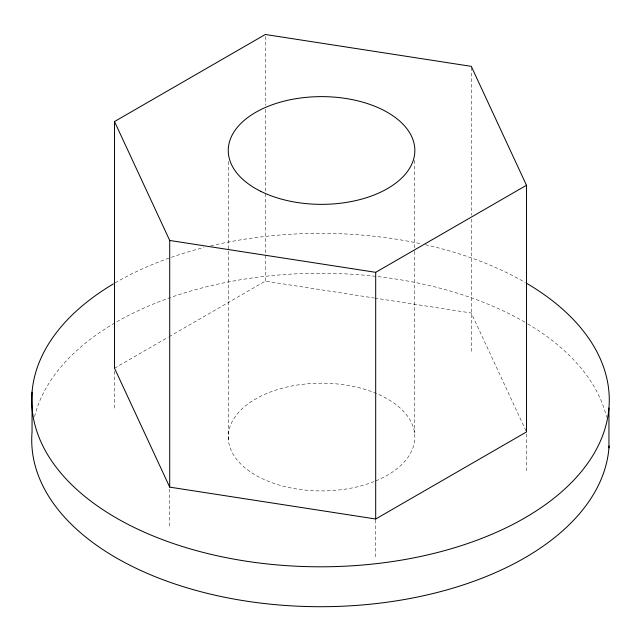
<?xml version="1.0" encoding="UTF-8"?>
<svg xmlns="http://www.w3.org/2000/svg" width="641" height="641" viewBox="0 0 641 641"><rect width="100%" height="100%" fill="white"/><g stroke="black" fill="none" stroke-linecap="round" stroke-linejoin="round"><path stroke-width="0.48" stroke-dasharray="3.21 2.4" d="M114.515 368.214L168.246 337.19M169.112 336.693L265.31 281.151L373.719 297.929M374.705 298.081L471.287 313.016L526.485 431.946M526.485 433.941L526.485 471.848M471.287 67.353L471.287 215.152M471.287 219.142L471.287 352.919M414.591 160.434L414.591 250.302M414.591 251.304L414.591 433.028M375.69 519.995L375.69 558.904M265.31 36.481L265.31 105.388M265.31 109.387L265.31 281.151M228.517 161.5L228.517 441.08M169.713 489.131L169.713 527.038M114.515 371.203L114.515 408.117M374.112 481.559A93.298 53.868 0 0 1 228.549 441.304A93.298 53.868 0 0 1 361.34 388.334A93.298 53.868 0 0 1 375.057 481.183M115.204 282.825A288.779 166.724 0 0 1 203.966 247.53M210.657 245.888A288.779 166.724 0 0 1 421.417 243.868M425.392 244.742A288.779 166.724 0 0 1 525.267 282.521M34.566 416.642A288.779 166.724 0 0 1 230.488 281.559A288.779 166.724 0 0 1 526.926 323.393M527.751 323.873A288.779 166.724 0 0 1 606.562 417.179"/><path stroke-width="0.96" d="M114.515 121.542L265.31 34.486L471.287 66.352L526.485 185.273L526.485 431.946L375.69 519.002L169.713 487.136L114.515 368.214L114.515 121.542L169.713 240.471L169.713 487.136M169.713 240.471L375.69 272.329L526.485 185.273M608.95 407.997L608.95 447.899M375.69 272.329L375.69 519.002M32.05 392.156L32.05 432.058A288.779 166.724 0 0 0 308.473 606.562A288.779 166.724 0 0 0 609.094 445.944M526.926 283.49A288.779 166.724 0 0 1 524.17 518.273A288.779 166.724 0 0 1 117.503 518.657A288.779 166.724 0 0 1 113.409 283.883M260.695 191.314A93.298 53.868 0 0 0 413.221 160.498A93.298 53.868 0 0 0 290.742 99.643A93.298 53.868 0 0 0 260.695 191.314"/></g></svg>
